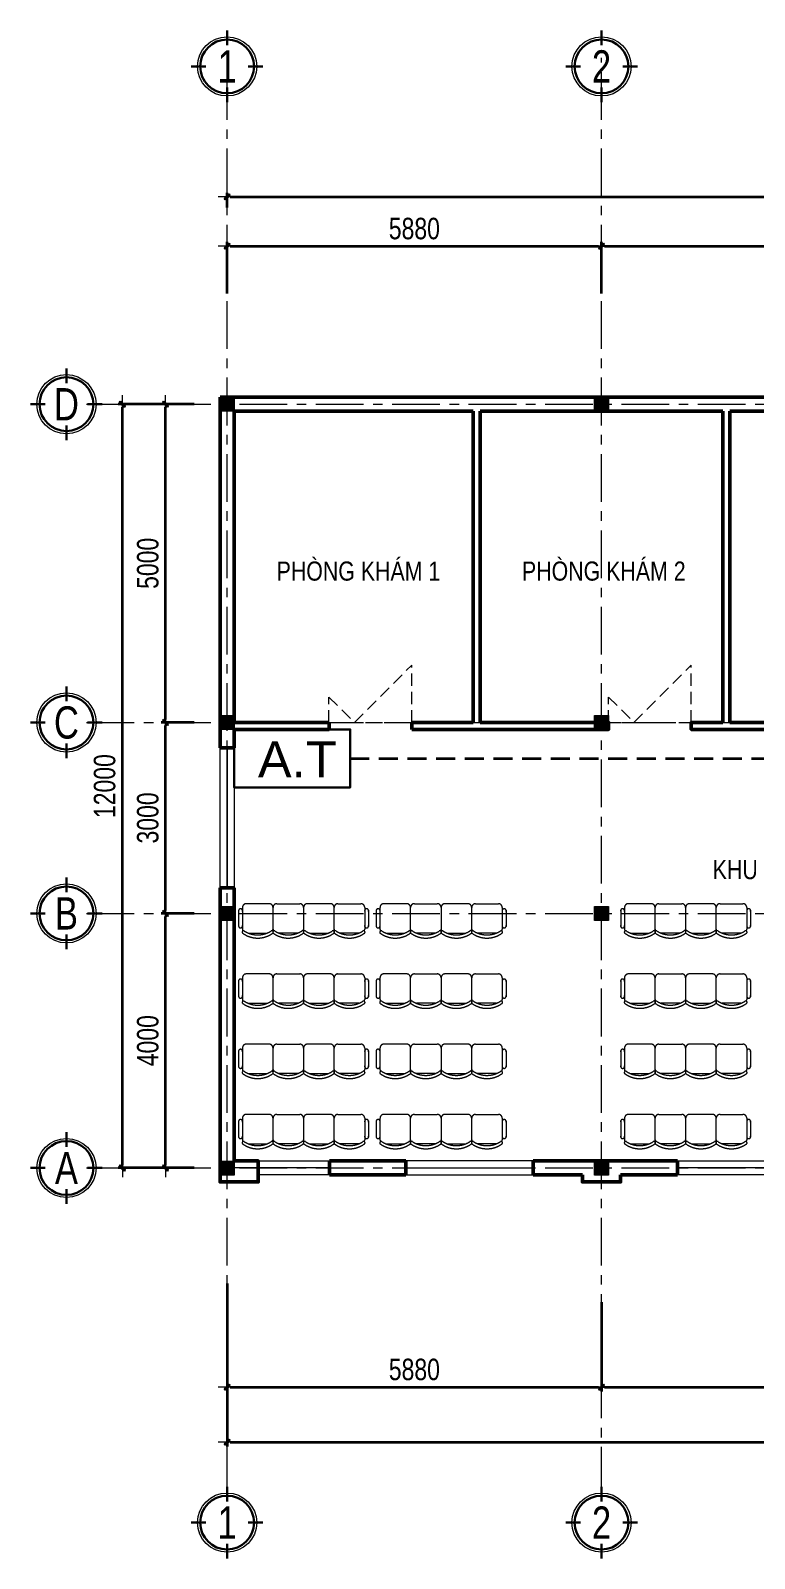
# Model space of a CAD drawing. Header units: millimetres. Extents: x 1109421 to 1726579, y -247837 to 144927.
# Drawn here: x 1328443 to 1339810, y -178392 to -154387 of the extents above; entities that cross this region are included whole.
import ezdxf
from ezdxf.enums import TextEntityAlignment as Align

# ---------------------------------------------------------------- set-up
doc = ezdxf.new("R2010")
doc.units = ezdxf.units.MM
doc.header["$LTSCALE"] = 600
doc.header["$MEASUREMENT"] = 0
for name, pattern in [('00_Hidden', [2.4, 1.6, -0.8]), ('CENTER', [2, 1.25, -0.25, 0.25, -0.25]), ('DASHED', [0.75, 0.5, -0.25])]:
    doc.linetypes.add(name, pattern=pattern)
doc.layers.get('0').update_dxf_attribs({"lineweight": 0})
doc.layers.get('Defpoints').update_dxf_attribs({"lineweight": 0})
for name, color, linetype, lineweight in [('cat1', 30, 'Continuous', 50), ('cot', 40, 'Continuous', 13), ('dim', 144, 'Continuous', 13), ('LC ISO', 153, 'Continuous', 13), ('LC Text2', 7, 'Continuous', 25), ('Noi that', 35, 'Continuous', 9), ('PCCC-ATTOMAT', 3, 'Continuous', 30), ('PCCC-BAO CHAY - DAY', 3, 'DASHED', 35), ('thay1', 63, 'Continuous', 18), ('truc', 76, 'CENTER', 9)]:
    doc.layers.add(name, color=color, linetype=linetype, lineweight=lineweight)
doc.styles.add('chu theo TCVN', font='arial.ttf')
doc.styles.add('EG 1', font='VHAVANB.TTF')
doc.styles.add('HOATBIF', font='hoatbif.shx', dxfattribs={"width": 0.8})
doc.styles.add('T2', font='VHARIAL.TTF', dxfattribs={"width": 0.8})
doc.styles.add('Tahoma', font='tahoma.ttf')
doc.dimstyles.new('1-135', dxfattribs={"dimscale": 135, "dimtxt": 2.5, "dimasz": 0.35, "dimexe": 0.5, "dimexo": 0, "dimgap": 0.8, "dimtad": 1, "dimdec": 0, "dimzin": 0, "dimdsep": 46, "dimtxsty": 'HOATBIF', "dimblk1": 'DOT', "dimblk2": 'DOT', "dimsah": 1, "dimcen": -1, "dimdle": 1, "dimclrd": 256, "dimclre": 256, "dimclrt": 4, "dimadec": 3, "dimazin": 2, "dimtfac": 0.333333, "dimtdec": 0, "dimtix": 1, "dimtmove": 2, "dimatfit": 3, "dimldrblk": 'DOT', "dimfxl": 1, "dimtvp": 0.833333, "dimtolj": 1, "dimtzin": 0, "dimarcsym": 0})

# ---------------------------------------------------------------- blocks, each defined once
blk = doc.blocks.new('DOT')
at = {"layer": 'dim'}
for p, q in [((-3, 0), (3, 0)), ((-1, -1), (1, 1))]:
    blk.add_line(p, q, dxfattribs=at)
blk.add_lwpolyline([(0.5, 1), (-1, -0.5), (-0.5, -1), (1, 0.5)], close=True, dxfattribs=at)
blk = doc.blocks.new('*D559')
at = {"layer": 'Defpoints', "color": 0, "transparency": 16777216}
for p in [(1137348, -145883), (1137796, -145883), (1137796, -149883)]:
    blk.add_point(p, dxfattribs=at)
at = {"layer": 'dim', "lineweight": -2, "transparency": 16777216}
for p, q in [((1137796, -145883), (1137280, -145883)), ((1137348, -149836), (1137348, -145930)), ((1137796, -149883), (1137280, -149883))]:
    blk.add_line(p, q, dxfattribs=at)
at = {"layer": 'dim', "lineweight": -2, "transparency": 16777216, "xscale": 47.25, "yscale": 47.25, "zscale": 47.25}
for p, rotation in [((1137348, -145883), 90), ((1137348, -149883), 270)]:
    blk.add_blockref('DOT', p, dxfattribs=dict(at, rotation=rotation))
at = {"layer": 'dim', "color": 4, "transparency": 16777216, "insert": (1137071, -147883), "char_height": 337.5, "attachment_point": 5, "rotation": 90, "style": 'HOATBIF'}
blk.add_mtext('\\A1;4000', dxfattribs=at)
blk = doc.blocks.new('_Dot')
at = {"color": 0, "linetype": 'ByBlock', "lineweight": -2}
blk.add_line((-0.5, 0), (-1, 0), dxfattribs=at)
at = {"color": 0, "linetype": 'ByBlock', "const_width": 0.5}
blk.add_lwpolyline([(-0.25, 0, 1), (0.25, 0, 1)], format="xyb", close=True, dxfattribs=at)
blk = doc.blocks.new('c330x450')
at = {"layer": 'cot', "ltscale": 2}
h = blk.add_hatch(color=256, dxfattribs=at)
h.dxf.hatch_style = 1
h.paths.add_polyline_path([(897343, 22412), (897563, 22412), (897563, 22632), (897343, 22632)])
blk.add_lwpolyline([(897343, 22412), (897563, 22412), (897563, 22632), (897343, 22632)], close=True, dxfattribs=at)
blk = doc.blocks.new('*D560')
at = {"layer": 'Defpoints', "color": 0, "transparency": 16777216}
for p in [(1180116, -134627), (1138316, -134793), (1180116, -136062)]:
    blk.add_point(p, dxfattribs=at)
at = {"layer": 'dim', "lineweight": -2, "transparency": 16777216}
for p, q in [((1138316, -134793), (1138316, -134560)), ((1138363, -134627), (1180068, -134627)), ((1180116, -136062), (1180116, -134560))]:
    blk.add_line(p, q, dxfattribs=at)
at = {"layer": 'dim', "lineweight": -2, "transparency": 16777216, "xscale": 47.25, "yscale": 47.25, "zscale": 47.25, "rotation": 180}
blk.add_blockref('DOT', (1138316, -134627), dxfattribs=at)
at = {"layer": 'dim', "lineweight": -2, "transparency": 16777216, "xscale": 47.25, "yscale": 47.25, "zscale": 47.25}
blk.add_blockref('DOT', (1180116, -134627), dxfattribs=at)
at = {"layer": 'dim', "color": 4, "transparency": 16777216, "insert": (1159216, -134350), "char_height": 337.5, "attachment_point": 5, "style": 'HOATBIF'}
blk.add_mtext('\\A1;41800', dxfattribs=at)
blk = doc.blocks.new('*D561')
at = {"layer": 'Defpoints', "color": 0, "transparency": 16777216}
for p in [(1144196, -135402), (1138316, -136141), (1144196, -136141)]:
    blk.add_point(p, dxfattribs=at)
at = {"layer": 'dim', "lineweight": -2, "transparency": 16777216}
for p, q in [((1138316, -136141), (1138316, -135334)), ((1144196, -136141), (1144196, -135334)), ((1138363, -135402), (1144148, -135402))]:
    blk.add_line(p, q, dxfattribs=at)
at = {"layer": 'dim', "lineweight": -2, "transparency": 16777216, "xscale": 47.25, "yscale": 47.25, "zscale": 47.25, "rotation": 180}
blk.add_blockref('DOT', (1138316, -135402), dxfattribs=at)
at = {"layer": 'dim', "lineweight": -2, "transparency": 16777216, "xscale": 47.25, "yscale": 47.25, "zscale": 47.25}
blk.add_blockref('DOT', (1144196, -135402), dxfattribs=at)
at = {"layer": 'dim', "color": 4, "transparency": 16777216, "insert": (1141256, -135125), "char_height": 337.5, "attachment_point": 5, "style": 'HOATBIF'}
blk.add_mtext('\\A1;5880', dxfattribs=at)
blk = doc.blocks.new('*D562')
at = {"layer": 'Defpoints', "color": 0, "transparency": 16777216}
for p in [(1150076, -135402), (1144196, -136141), (1150076, -136141)]:
    blk.add_point(p, dxfattribs=at)
at = {"layer": 'dim', "lineweight": -2, "transparency": 16777216}
for p, q in [((1144196, -136141), (1144196, -135334)), ((1150076, -136141), (1150076, -135334)), ((1144243, -135402), (1150028, -135402))]:
    blk.add_line(p, q, dxfattribs=at)
at = {"layer": 'dim', "lineweight": -2, "transparency": 16777216, "xscale": 47.25, "yscale": 47.25, "zscale": 47.25, "rotation": 180}
blk.add_blockref('DOT', (1144196, -135402), dxfattribs=at)
at = {"layer": 'dim', "lineweight": -2, "transparency": 16777216, "xscale": 47.25, "yscale": 47.25, "zscale": 47.25}
blk.add_blockref('DOT', (1150076, -135402), dxfattribs=at)
at = {"layer": 'dim', "color": 4, "transparency": 16777216, "insert": (1147136, -135125), "char_height": 337.5, "attachment_point": 5, "style": 'HOATBIF'}
blk.add_mtext('\\A1;5880', dxfattribs=at)
blk = doc.blocks.new('*D568')
at = {"layer": 'Defpoints', "color": 0, "transparency": 16777216}
for p in [(1136670, -137883), (1137796, -137883), (1137796, -149883)]:
    blk.add_point(p, dxfattribs=at)
at = {"layer": 'dim', "lineweight": -2, "transparency": 16777216}
for p, q in [((1137796, -137883), (1136603, -137883)), ((1136670, -149836), (1136670, -137930)), ((1137796, -149883), (1136603, -149883))]:
    blk.add_line(p, q, dxfattribs=at)
at = {"layer": 'dim', "lineweight": -2, "transparency": 16777216, "xscale": 47.25, "yscale": 47.25, "zscale": 47.25}
for p, rotation in [((1136670, -137883), 90), ((1136670, -149883), 270)]:
    blk.add_blockref('DOT', p, dxfattribs=dict(at, rotation=rotation))
at = {"layer": 'dim', "color": 4, "transparency": 16777216, "insert": (1136393, -143883), "char_height": 337.5, "attachment_point": 5, "rotation": 90, "style": 'HOATBIF'}
blk.add_mtext('\\A1;12000', dxfattribs=at)
blk = doc.blocks.new('dfdfdffđ')
at = {"layer": 'Noi that', "linetype": '00_Hidden'}
for p, q in [((954677, -6213), (954317, -6213)), ((954797, -6213), (955157, -6213)), ((955637, -6213), (955277, -6213)), ((955757, -6213), (956117, -6213)), ((954197, -6316), (954197, -6571)), ((954257, -6273), (954257, -6613)), ((954737, -6613), (954737, -6273)), ((954737, -6613), (954737, -6273)), ((955217, -6273), (955217, -6613)), ((955217, -6273), (955217, -6613)), ((955697, -6613), (955697, -6273)), ((955697, -6613), (955697, -6273)), ((956177, -6273), (956177, -6613)), ((956237, -6316), (956237, -6571)), ((954348, -6673), (954646, -6673)), ((955126, -6673), (954828, -6673)), ((955308, -6673), (955606, -6673)), ((956086, -6673), (955788, -6673))]:
    blk.add_line(p, q, dxfattribs=at)
for centre, radius, start, end in [((954317, -6273), 60, 90, 180), ((954677, -6273), 60, 0, 90), ((954797, -6273), 60, 90, 180), ((955157, -6273), 60, 0, 90), ((955277, -6273), 60, 90, 180), ((955637, -6273), 60, 0, 90), ((955757, -6273), 60, 90, 180), ((956117, -6273), 60, 0, 90), ((954227, -6324), 31.2, 343.7398, 196.2602), ((956207, -6324), 31.2, 343.7398, 196.2602), ((954227, -6562), 31.2, 163.7398, 16.2602), ((954275, -6660), 21.9, 57.9726, 216.6901), ((954317, -6613), 60, 180, 207.5844), ((954497, -6353), 400, 233.1301, 306.8699), ((954497, -6310), 393, 237.5758, 302.4242), ((954720, -6660), 21.9, 323.3099, 122.0274), ((954677, -6613), 60, 332.4156, 0), ((954755, -6660), 21.9, 57.9726, 216.6901), ((954797, -6613), 60, 180, 207.5844), ((954977, -6353), 400, 233.1301, 306.8699), ((954977, -6310), 393, 237.5758, 302.4242), ((955200, -6660), 21.9, 323.3099, 122.0274), ((955157, -6613), 60, 332.4156, 0), ((955235, -6660), 21.9, 57.9726, 216.6901), ((955277, -6613), 60, 180, 207.5844), ((955457, -6353), 400, 233.1301, 306.8699), ((955457, -6310), 393, 237.5758, 302.4242), ((955680, -6660), 21.9, 323.3099, 122.0274), ((955637, -6613), 60, 332.4156, 0), ((955715, -6660), 21.9, 57.9726, 216.6901), ((955757, -6613), 60, 180, 207.5844), ((955937, -6353), 400, 233.1301, 306.8699), ((955937, -6310), 393, 237.5758, 302.4242), ((956160, -6660), 21.9, 323.3099, 122.0274), ((956117, -6613), 60, 332.4156, 0), ((956207, -6562), 31.2, 163.7398, 16.2602)]:
    blk.add_arc(centre, radius, start, end, dxfattribs=at)
blk = doc.blocks.new('KyHieu TrucDinhVi')
at = {"color": 7, "lineweight": 30}
for p, q in [((0, 2.36), (0, 4)), ((-2.36, 0), (-4, 0)), ((2.36, 0), (4, 0)), ((0, -2.36), (0, -4))]:
    blk.add_line(p, q, dxfattribs=at)
blk.add_circle((0, 0), 3.3)
blk.add_circle((0, 0), 3, dxfattribs=at)
at = {"ltscale": 20, "style": 'Tahoma'}
blk.add_attdef('AA', text='', height=3, dxfattribs=at).set_placement((0, 0), align=Align.MIDDLE_CENTER)
blk = doc.blocks.new('*D569')
at = {"layer": 'Defpoints', "color": 0, "transparency": 16777216}
for p in [(1138316, -151991), (1144196, -151991), (1144196, -153327)]:
    blk.add_point(p, dxfattribs=at)
at = {"layer": 'dim', "lineweight": -2, "transparency": 16777216}
for p, q in [((1138316, -151991), (1138316, -153394)), ((1144196, -151991), (1144196, -153394)), ((1138363, -153327), (1144148, -153327))]:
    blk.add_line(p, q, dxfattribs=at)
at = {"layer": 'dim', "lineweight": -2, "transparency": 16777216, "xscale": 47.25, "yscale": 47.25, "zscale": 47.25, "rotation": 180}
blk.add_blockref('DOT', (1138316, -153327), dxfattribs=at)
at = {"layer": 'dim', "lineweight": -2, "transparency": 16777216, "xscale": 47.25, "yscale": 47.25, "zscale": 47.25}
blk.add_blockref('DOT', (1144196, -153327), dxfattribs=at)
at = {"layer": 'dim', "color": 4, "transparency": 16777216, "insert": (1141256, -153050), "char_height": 337.5, "attachment_point": 5, "style": 'HOATBIF'}
blk.add_mtext('\\A1;5880', dxfattribs=at)
blk = doc.blocks.new('*D570')
at = {"layer": 'Defpoints', "color": 0, "transparency": 16777216}
for p in [(1150076, -151732), (1144196, -151991), (1150076, -153327)]:
    blk.add_point(p, dxfattribs=at)
at = {"layer": 'dim', "lineweight": -2, "transparency": 16777216}
for p, q in [((1150076, -151732), (1150076, -153394)), ((1144196, -151991), (1144196, -153394)), ((1144243, -153327), (1150028, -153327))]:
    blk.add_line(p, q, dxfattribs=at)
at = {"layer": 'dim', "lineweight": -2, "transparency": 16777216, "xscale": 47.25, "yscale": 47.25, "zscale": 47.25, "rotation": 180}
blk.add_blockref('DOT', (1144196, -153327), dxfattribs=at)
at = {"layer": 'dim', "lineweight": -2, "transparency": 16777216, "xscale": 47.25, "yscale": 47.25, "zscale": 47.25}
blk.add_blockref('DOT', (1150076, -153327), dxfattribs=at)
at = {"layer": 'dim', "color": 4, "transparency": 16777216, "insert": (1147136, -153050), "char_height": 337.5, "attachment_point": 5, "style": 'HOATBIF'}
blk.add_mtext('\\A1;5880', dxfattribs=at)
blk = doc.blocks.new('*D577')
at = {"layer": 'Defpoints', "color": 0, "transparency": 16777216}
for p in [(1138316, -151697), (1180116, -151697), (1180116, -154192)]:
    blk.add_point(p, dxfattribs=at)
at = {"layer": 'dim', "lineweight": -2, "transparency": 16777216}
for p, q in [((1138316, -151697), (1138316, -154260)), ((1180116, -151697), (1180116, -154260)), ((1138363, -154192), (1180068, -154192))]:
    blk.add_line(p, q, dxfattribs=at)
at = {"layer": 'dim', "lineweight": -2, "transparency": 16777216, "xscale": 47.25, "yscale": 47.25, "zscale": 47.25, "rotation": 180}
blk.add_blockref('DOT', (1138316, -154192), dxfattribs=at)
at = {"layer": 'dim', "lineweight": -2, "transparency": 16777216, "xscale": 47.25, "yscale": 47.25, "zscale": 47.25}
blk.add_blockref('DOT', (1180116, -154192), dxfattribs=at)
at = {"layer": 'dim', "color": 4, "transparency": 16777216, "insert": (1159216, -153916), "char_height": 337.5, "attachment_point": 5, "style": 'HOATBIF'}
blk.add_mtext('\\A1;41800', dxfattribs=at)
blk = doc.blocks.new('*D578')
at = {"layer": 'Defpoints', "color": 0, "transparency": 16777216}
for p in [(1137348, -142883), (1137796, -142883), (1137796, -145883)]:
    blk.add_point(p, dxfattribs=at)
at = {"layer": 'dim', "lineweight": -2, "transparency": 16777216}
for p, q in [((1137796, -142883), (1137280, -142883)), ((1137348, -145836), (1137348, -142930)), ((1137796, -145883), (1137280, -145883))]:
    blk.add_line(p, q, dxfattribs=at)
at = {"layer": 'dim', "lineweight": -2, "transparency": 16777216, "xscale": 47.25, "yscale": 47.25, "zscale": 47.25}
for p, rotation in [((1137348, -142883), 90), ((1137348, -145883), 270)]:
    blk.add_blockref('DOT', p, dxfattribs=dict(at, rotation=rotation))
at = {"layer": 'dim', "color": 4, "transparency": 16777216, "insert": (1137071, -144383), "char_height": 337.5, "attachment_point": 5, "rotation": 90, "style": 'HOATBIF'}
blk.add_mtext('\\A1;3000', dxfattribs=at)
blk = doc.blocks.new('*D579')
at = {"layer": 'Defpoints', "color": 0, "transparency": 16777216}
for p in [(1137348, -137883), (1137796, -137883), (1137796, -142883)]:
    blk.add_point(p, dxfattribs=at)
at = {"layer": 'dim', "lineweight": -2, "transparency": 16777216}
for p, q in [((1137796, -137883), (1137280, -137883)), ((1137348, -142836), (1137348, -137930)), ((1137796, -142883), (1137280, -142883))]:
    blk.add_line(p, q, dxfattribs=at)
at = {"layer": 'dim', "lineweight": -2, "transparency": 16777216, "xscale": 47.25, "yscale": 47.25, "zscale": 47.25}
for p, rotation in [((1137348, -137883), 90), ((1137348, -142883), 270)]:
    blk.add_blockref('DOT', p, dxfattribs=dict(at, rotation=rotation))
at = {"layer": 'dim', "color": 4, "transparency": 16777216, "insert": (1137071, -140383), "char_height": 337.5, "attachment_point": 5, "rotation": 90, "style": 'HOATBIF'}
blk.add_mtext('\\A1;5000', dxfattribs=at)
blk = doc.blocks.new('d1300')
at = {"layer": 'Noi that', "linetype": '00_Hidden', "ltscale": 0.2}
for p, q in [((898202, 20687), (899102, 21587)), ((899102, 20687), (899102, 21587)), ((897802, 20687), (897802, 21087)), ((897802, 21087), (898202, 20687)), ((897802, 20687), (899102, 20687))]:
    blk.add_line(p, q, dxfattribs=at)
blk = doc.blocks.new('ATTOMAT TANG')
at = {"layer": 'PCCC-ATTOMAT'}
blk.add_lwpolyline([(0, 2.88), (0, 0), (5.76, 0), (5.76, 2.88)], close=True, dxfattribs=at)
at = {"layer": 'PCCC-ATTOMAT', "style": 'chu theo TCVN'}
blk.add_text('A.T', height=1.8, dxfattribs=at).set_placement((1.179, 0.496))
blk = doc.blocks.new('A$Ce210b8fe')
at = {"layer": 'cat1'}
for p, q in [((2976.6, 58828), (2976.6, 64338)), ((2976.6, 64338), (44996.6, 64338)), ((3196.6, 64118), (6951.6, 64118)), ((3196.6, 59228), (3196.6, 64118)), ((6951.6, 59228), (6951.6, 64118)), ((7061.6, 64118), (10871.6, 64118)), ((10981.6, 64118), (14736.6, 64118)), ((3196.6, 59228), (4686.6, 59228)), ((3196.6, 58828), (3196.6, 59118)), ((4686.6, 59118), (3196.6, 59118)), ((4686.6, 59228), (4686.6, 59118)), ((5986.6, 59118), (5986.6, 59228)), ((5986.6, 59228), (6951.6, 59228)), ((6951.6, 59118), (5986.6, 59118)), ((2976.6, 58828), (3196.6, 58828)), ((2976.6, 52118), (2976.6, 56628)), ((2976.6, 56628), (3196.6, 56628)), ((3196.6, 52338), (3196.6, 56628)), ((4696.6, 52338), (4696.6, 52118)), ((4696.6, 52338), (5891.6, 52338)), ((5891.6, 52338), (5891.6, 52118)), ((7891.6, 52338), (7891.6, 52118)), ((7891.6, 52338), (10161.6, 52338)), ((10161.6, 52338), (10161.6, 52118)), ((4696.6, 52118), (5891.6, 52118)), ((7891.6, 52118), (8666.6, 52118)), ((9266.6, 52118), (10161.6, 52118))]:
    blk.add_line(p, q, dxfattribs=at)
for points in [[(7061.6, 64118), (7061.6, 59228)], [(10871.6, 59228), (10871.6, 64118)], [(10981.6, 64118), (10981.6, 59228)], [(7061.6, 59118), (6951.6, 59118)], [(7061.6, 59228), (9076.6, 59228), (9076.6, 59118), (7061.6, 59118)], [(10871.6, 59118), (10376.6, 59118), (10376.6, 59228), (10871.6, 59228)], [(10981.6, 59118), (10871.6, 59118)], [(10981.6, 59228), (12471.6, 59228), (12471.6, 59118), (10981.6, 59118)], [(3576.6, 52118), (3576.6, 52338), (3196.6, 52338)], [(2976.6, 52118), (2976.6, 52008), (3576.6, 52008), (3576.6, 52118)], [(8666.6, 52118), (8666.6, 52008), (9266.6, 52008), (9266.6, 52118)]]:
    blk.add_lwpolyline(points, dxfattribs=at)
at = {"layer": 'thay1'}
for p, q in [((4696.6, 52228), (3196.6, 52228)), ((5891.6, 52228), (7891.6, 52228)), ((12161.6, 52228), (10161.6, 52228))]:
    blk.add_line(p, q, dxfattribs=at)
for points in [[(2976.6, 58828), (3196.6, 58828), (3196.6, 56628), (2976.6, 56628)], [(3086.6, 56628), (3086.6, 56628), (3086.6, 58828), (3086.6, 58828)], [(3576.6, 52338), (4696.6, 52338), (4696.6, 52118), (3576.6, 52118)], [(5891.6, 52118), (7891.6, 52118), (7891.6, 52338), (5891.6, 52338)], [(12161.6, 52118), (10161.6, 52118), (10161.6, 52338), (12161.6, 52338)]]:
    blk.add_lwpolyline(points, close=True, dxfattribs=at)
at = {"layer": 'truc'}
for p, q in [((3086.6, 47095.7), (3086.6, 69672)), ((8966.6, 47095.7), (8966.6, 69672)), ((879.3, 64228), (47850, 64228)), ((879.3, 59228), (47850, 59228)), ((879.3, 56228), (47850, 56228)), ((879.3, 52228), (47850, 52228))]:
    blk.add_line(p, q, dxfattribs=at)
at = {"layer": 'cat1', "xscale": -1, "rotation": 180}
for p in [(-894366.7, 86749.9), (-888486.7, 86749.9), (-894366.7, 81749.9), (-888486.7, 81749.9), (-894366.7, 78749.9), (-888486.7, 78749.9), (-894366.7, 74749.9), (-888486.7, 74749.9)]:
    blk.add_blockref('c330x450', p, dxfattribs=at)
at = {"layer": 'cat1'}
for name, p in [('d1300', (-893115.7, 38540.9)), ('d1300', (-888725.7, 38540.9)), ('dfdfdffđ', (-950929.7, 62593.1)), ('dfdfdffđ', (-948769.6, 62593.1)), ('dfdfdffđ', (-944929.7, 62593.1)), ('dfdfdffđ', (-950929.7, 61489.7)), ('dfdfdffđ', (-948769.6, 61489.7)), ('dfdfdffđ', (-944929.7, 61489.7)), ('dfdfdffđ', (-950929.7, 60386.2)), ('dfdfdffđ', (-948769.6, 60386.2)), ('dfdfdffđ', (-944929.7, 60386.2)), ('dfdfdffđ', (-950929.7, 59282.8)), ('dfdfdffđ', (-948769.6, 59282.8)), ('dfdfdffđ', (-944929.7, 59282.8))]:
    blk.add_blockref(name, p, dxfattribs=at)
at = {"layer": 'LC ISO'}
ref = blk.add_blockref('KyHieu TrucDinhVi', (3086.6, 69535.3), dxfattribs=dict(at, xscale=140.8352653944289, yscale=140.8352653944289, zscale=140.8352653944289))
ref.add_attrib('AA', '1', dxfattribs={"layer": '0', "ltscale": 20, "height": 507, "style": 'EG 1', "width": 0.8}).set_placement((3086.6, 69535.3), align=Align.MIDDLE_CENTER)
ref = blk.add_blockref('KyHieu TrucDinhVi', (8966.6, 69535.3), dxfattribs=dict(at, xscale=140.8352653944289, yscale=140.8352653944289, zscale=140.8352653944289))
ref.add_attrib('AA', '2', dxfattribs={"layer": '0', "ltscale": 20, "height": 507, "style": 'EG 1', "width": 0.8}).set_placement((8966.6, 69535.3), align=Align.MIDDLE_CENTER)
ref = blk.add_blockref('KyHieu TrucDinhVi', (563.3, 64228), dxfattribs=dict(at, xscale=140.8352653944289, yscale=140.8352653944289, zscale=140.8352653944289))
ref.add_attrib('AA', 'd', dxfattribs={"layer": '0', "ltscale": 20, "height": 507, "style": 'EG 1', "width": 0.8}).set_placement((563.3, 64228), align=Align.MIDDLE_CENTER)
ref = blk.add_blockref('KyHieu TrucDinhVi', (563.3, 59228), dxfattribs=dict(at, xscale=140.8352653944289, yscale=140.8352653944289, zscale=140.8352653944289))
ref.add_attrib('AA', 'c', dxfattribs={"layer": '0', "ltscale": 20, "height": 507, "style": 'EG 1', "width": 0.8}).set_placement((563.3, 59228), align=Align.MIDDLE_CENTER)
ref = blk.add_blockref('KyHieu TrucDinhVi', (563.3, 56228), dxfattribs=dict(at, xscale=140.8352653944289, yscale=140.8352653944289, zscale=140.8352653944289))
ref.add_attrib('AA', 'b', dxfattribs={"layer": '0', "ltscale": 20, "height": 507, "style": 'EG 1', "width": 0.8}).set_placement((563.3, 56228), align=Align.MIDDLE_CENTER)
ref = blk.add_blockref('KyHieu TrucDinhVi', (563.3, 52228), dxfattribs=dict(at, xscale=140.8352653944289, yscale=140.8352653944289, zscale=140.8352653944289))
ref.add_attrib('AA', 'a', dxfattribs={"layer": '0', "ltscale": 20, "height": 507, "style": 'EG 1', "width": 0.8}).set_placement((563.3, 52228), align=Align.MIDDLE_CENTER)
ref = blk.add_blockref('KyHieu TrucDinhVi', (3086.6, 46656.9), dxfattribs=dict(at, xscale=140.8352653944289, yscale=140.8352653944289, zscale=140.8352653944289))
ref.add_attrib('AA', '1', dxfattribs={"layer": '0', "ltscale": 20, "height": 507, "style": 'EG 1', "width": 0.8}).set_placement((3086.6, 46656.9), align=Align.MIDDLE_CENTER)
ref = blk.add_blockref('KyHieu TrucDinhVi', (8966.6, 46656.9), dxfattribs=dict(at, xscale=140.8352653944289, yscale=140.8352653944289, zscale=140.8352653944289))
ref.add_attrib('AA', '2', dxfattribs={"layer": '0', "ltscale": 20, "height": 507, "style": 'EG 1', "width": 0.8}).set_placement((8966.6, 46656.9), align=Align.MIDDLE_CENTER)
at = {"layer": 'LC Text2', "style": 'T2', "width": 0.8}
for s, p in [('phßng kh¸m 1', (3863.8, 61456.5)), ('phßng kh¸m 2', (7716.7, 61456.5)), ('khu vùc chê', (10712.8, 56766.1))]:
    blk.add_text(s, height=300, dxfattribs=at).set_placement(p)
at = {"layer": 'dim'}
for base, p1, p2, picture, middle in [((44886.6, 67483.8), (3086.6, 67317.7), (44886.6, 66048.7), '*D560', (23986.6, 67760.6)), ((8966.6, 66709.1), (3086.6, 65969.6), (8966.6, 65969.6), '*D561', (6026.6, 66985.8)), ((14846.6, 66709.1), (8966.6, 65969.6), (14846.6, 65969.6), '*D562', (11906.6, 66985.8)), ((44886.6, 47918.7), (3086.6, 50413.5), (44886.6, 50413.5), '*D577', (23986.6, 48195.4)), ((14846.6, 48784.4), (8966.6, 50119.7), (14846.6, 50379.1), '*D570', (11906.6, 49061.2)), ((8966.6, 48784.4), (3086.6, 50119.7), (8966.6, 50119.7), '*D569', (6026.6, 49061.2))]:
    dim = blk.add_linear_dim(base=base, p1=p1, p2=p2, dimstyle='1-135', dxfattribs=at)
    dim.commit()
    dim.dimension.update_dxf_attribs({"geometry": picture, "text_midpoint": middle, "insert": (-1135228.9, 202111)})
for base, p1, p2, picture, middle in [((1441.2, 64228), (2567.4, 52228), (2567.4, 64228), '*D568', (1164.5, 58228)), ((2118.9, 64228), (2567.4, 59228), (2567.4, 64228), '*D579', (1842.2, 61728)), ((2118.9, 59228), (2567.4, 56228), (2567.4, 59228), '*D578', (1842.2, 57728)), ((2118.9, 56228), (2567.4, 52228), (2567.4, 56228), '*D559', (1842.2, 54228))]:
    dim = blk.add_linear_dim(base=base, p1=p1, p2=p2, angle=90, dimstyle='1-135', dxfattribs=at)
    dim.commit()
    dim.dimension.update_dxf_attribs({"geometry": picture, "text_midpoint": middle, "insert": (-1135228.9, 202111)})

msp = doc.modelspace()

# ---------------------------------------------------------------- linework, layer by layer
at = {"layer": 'PCCC-BAO CHAY - DAY'}
msp.add_lwpolyline([(1333461.7, -165823), (1367393.8, -165823), (1367393.8, -168059.7)], dxfattribs=at)

# ---------------------------------------------------------------- next in the draw order: block references
msp.add_blockref('A$Ce210b8fe', (1328442.6, -224485.4), dxfattribs=at)

# ---------------------------------------------------------------- next in the draw order: block references
at = {"layer": 'PCCC-ATTOMAT', "xscale": 316.4062499991505, "yscale": 316.4062499991505, "zscale": 316.4062499991505}
msp.add_blockref('ATTOMAT TANG', (1331639.2, -166278.6), dxfattribs=at)

doc.saveas('drawing.dxf')
